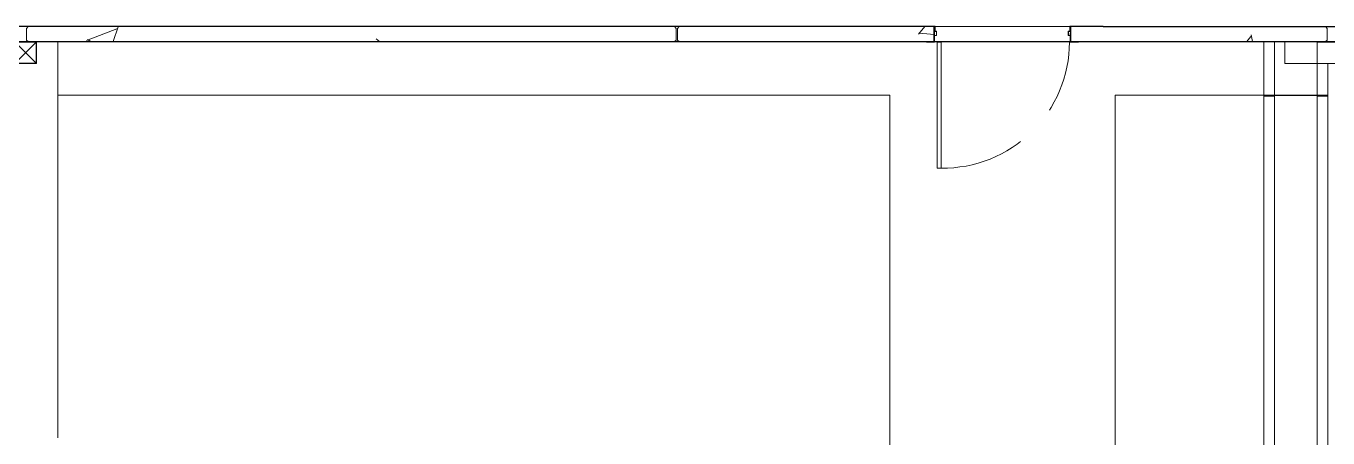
# Model space of a CAD drawing. Header units: metres. Extents: x -55 to 260, y -121 to 64.
# Drawn here: x 0 to 12.19, y -64.67 to -60.81 of the extents above; entities that cross this region are included whole.
import ezdxf

# ---------------------------------------------------------------- set-up
doc = ezdxf.new("R2010")
doc.units = ezdxf.units.M
doc.linetypes.add('01_Grid', pattern=[2.32, 1.6, -0.36, 0, -0.36])
doc.linetypes.add('04_Proyection', pattern=[1.2, 0.8, -0.4])
for name, color, linetype, lineweight in [('0-1', 7, 'Continuous', 5), ('03EJES-1', 1, '01_Grid', 5), ('06MUR-1', 253, 'Continuous', 5), ('06MUR-2', 53, 'Continuous', 25), ('06MUREXT-1', 9, 'Continuous', 15), ('06MUREXT-2', 133, 'Continuous', 5), ('11PUER-1', 253, 'Continuous', 5), ('11PUER-2', 253, '04_Proyection', 5), ('17EQAGUA-1', 253, 'Continuous', 5), ('22AMUEB-1', 253, 'Continuous', 5), ('22AMUEB-2', 63, 'Continuous', 5), ('46BANQ-1', 253, 'Continuous', 5), ('54ESTRUCTURA-1', 43, 'Continuous', 13), ('54ESTRUCTURA-2', 253, 'Continuous', 5), ('54ESTRUCTURA-4', 133, 'Continuous', 5), ('70LINEA-2', 1, 'Continuous', 5), ('70LINEA-3', 213, 'Continuous', 9), ('70LINEA_0_25-1', 9, 'Continuous', 15)]:
    doc.layers.add(name, color=color, linetype=linetype, lineweight=lineweight)
pattern_1 = [(50, (0, 0), (2.91481, -0.25534), [0.3048, -3.353]), (355, (0, 0), (-0.5639, 3.05678), [0.24384, -2.682]), (100.451, (0.243, -0.0213), (2.35075, 2.8019), [0.25904, -2.849]), (46.184, (0, 0.8128), (4.33666, -0.6728), [0.4572, -5.029]), (96.636, (0.3614, 0.7567), (3.798, 3.95842), [0.38856, -4.274]), (351.184, (0, 0.813), (3.79858, 3.9586), [0.36576, -4.023]), (21, (0.4064, 0.6096), (2.42556, -1.63645), [0.3048, -3.353]), (326, (0.4064, 0.6096), (0.98876, 2.9469), [0.24384, -2.682]), (71.451, (0.6086, 0.4733), (3.4144, 1.31093), [0.25904, -2.849]), (37.5, (0, 0), (0.04956, 1.3527), [0.13411, -2.516, 0.13411, -2.589, -2.692]), (37.5, (0, 0), (0.04956, 1.3527), [-5.373, 0.13411, -2.558]), (7.5, (0, 0), (1.06888, 1.603233), [0.13411, -1.418, 0.13411, -2.455, -1.026]), (7.5, (0, 0), (1.06888, 1.603233), [-4.141, 0.13411, -0.89205]), (327.5, (-0.9063, 0), (2.169315, -0.091976), [0.13411, -0.88189, 0.13411, -3.036, -4.206]), (327.5, (-0.9063, 0), (2.169315, -0.091976), [-4.186, 0.13411, -4.072]), (317.5, (-1.313, 0), (2.370307, 0.40642), [0.13411, -1.187, 0.13411, -1.971, -2.987]), (317.5, (-1.313, 0), (2.370307, 0.40642), [-3.426, 0.13411, -2.853])]

# ---------------------------------------------------------------- blocks, each defined once
blk = doc.blocks.new('Downspout - Square - Downspout - Square 8_x8_-V37-A1 _ A700')
at = {"layer": '17EQAGUA-1'}
for p, q in [((0.102, 0.203), (-0.102, 0.203)), ((-0.102, 0.203), (-0.102, 0)), ((-0.099, 0.2), (0.099, 0.2)), ((-0.099, 0.003), (-0.099, 0.2)), ((0.099, 0.2), (-0.099, 0.003)), ((-0.099, 0.2), (0.099, 0.003)), ((0.099, 0.2), (0.099, 0.003)), ((0.102, 0), (0.102, 0.203)), ((-0.102, 0), (0.102, 0)), ((0.099, 0.003), (-0.099, 0.003))]:
    blk.add_line(p, q, dxfattribs=at)
blk = doc.blocks.new('Sgl - F - AI - 4_x7_-7287663-A1 _ A700')
at = {"layer": '11PUER-1'}
for p, q in [((-0.612, -1.29), (-0.612, -0.11)), ((-0.612, -0.11), (-0.573, -0.11)), ((-0.573, -0.11), (-0.573, -1.29)), ((-0.573, -1.29), (-0.612, -1.29))]:
    blk.add_line(p, q, dxfattribs=at)
at = {"layer": '11PUER-2'}
for p, q in [((-0.637, 0.034), (0.637, 0.034)), ((-0.637, -0.107), (0.637, -0.107))]:
    blk.add_line(p, q, dxfattribs=at)
blk.add_arc((-0.554, -0.108), 1.182, 269.0611, 359.905, dxfattribs=at)
blk = doc.blocks.new('Mesker Frame AI - Mesker Frame AI2-7287665-A1 _ A700')
at = {"layer": '22AMUEB-1'}
for p, q in [((-0.53, 0.07585), (-0.53, 0.07085)), ((-0.5285, 0.07085), (-0.5285, 0.07435)), ((-0.455, 0.01305), (-0.435, 0.01305)), ((-0.4365, 0.01155), (-0.455, 0.01155)), ((-0.4365, 0.01155), (-0.4365, -0.02515)), ((-0.435, -0.02665), (-0.435, 0.01305)), ((0.79649, 0.01305), (0.79649, -0.02665)), ((0.81649, 0.01305), (0.79649, 0.01305)), ((0.79799, 0.01155), (0.81649, 0.01155)), ((0.79799, -0.02515), (0.79799, 0.01155)), ((0.88999, 0.07435), (0.88999, 0.07085)), ((0.89149, 0.07085), (0.89149, 0.07585)), ((-0.53, -0.07085), (-0.53, -0.07585)), ((-0.5285, -0.07435), (-0.5285, -0.07085)), ((-0.4515, -0.02515), (-0.4515, -0.07435)), ((-0.4515, -0.02515), (-0.4365, -0.02515)), ((-0.435, -0.02665), (-0.45, -0.02665)), ((-0.45, -0.07585), (-0.45, -0.02665)), ((0.79649, -0.02665), (0.81149, -0.02665)), ((0.81299, -0.02515), (0.79799, -0.02515)), ((0.81149, -0.02665), (0.81149, -0.07585)), ((0.81299, -0.07435), (0.81299, -0.02515)), ((0.88999, -0.07085), (0.88999, -0.07435)), ((0.89149, -0.07585), (0.89149, -0.07085))]:
    blk.add_line(p, q, dxfattribs=at)
at = {"layer": '22AMUEB-2'}
for p, q in [((-0.53, 0.07585), (-0.455, 0.07585)), ((-0.53, 0.07085), (-0.53, 0.07585)), ((-0.5285, 0.07435), (-0.5285, 0.07085)), ((-0.4565, 0.07435), (-0.5285, 0.07435)), ((-0.455, 0.07585), (-0.455, -0.00615)), ((-0.455, 0.01305), (-0.435, 0.01305)), ((-0.455, 0.01155), (-0.455, 0.01305)), ((-0.4365, 0.01155), (-0.455, 0.01155)), ((-0.4365, -0.02515), (-0.4365, 0.01155)), ((-0.435, 0.01305), (-0.435, -0.02665)), ((0.79649, 0.01305), (0.81649, 0.01305)), ((0.79649, -0.02665), (0.79649, 0.01305)), ((0.79799, 0.01155), (0.79799, -0.02515)), ((0.81649, 0.01155), (0.79799, 0.01155)), ((0.81649, 0.07585), (0.89149, 0.07585)), ((0.81649, -0.00615), (0.81649, 0.07585)), ((0.81649, 0.01305), (0.81649, 0.01155)), ((0.88999, 0.07435), (0.81799, 0.07435)), ((0.88999, 0.07085), (0.88999, 0.07435)), ((0.89149, 0.07585), (0.89149, 0.07085)), ((-0.53, -0.07585), (-0.53, -0.07085)), ((-0.45, -0.07585), (-0.53, -0.07585)), ((-0.5285, -0.07085), (-0.5285, -0.07435)), ((-0.5285, -0.07435), (-0.4515, -0.07435)), ((-0.455, -0.00615), (-0.4565, -0.00615)), ((-0.4515, -0.02515), (-0.4365, -0.02515)), ((-0.4515, -0.07435), (-0.4515, -0.02515)), ((-0.45, -0.02665), (-0.45, -0.07585)), ((-0.435, -0.02665), (-0.45, -0.02665)), ((0.81149, -0.02665), (0.79649, -0.02665)), ((0.79799, -0.02515), (0.81299, -0.02515)), ((0.81149, -0.07585), (0.81149, -0.02665)), ((0.89149, -0.07585), (0.81149, -0.07585)), ((0.81299, -0.02515), (0.81299, -0.07435)), ((0.81299, -0.07435), (0.88999, -0.07435)), ((0.81799, -0.00615), (0.81649, -0.00615)), ((0.88999, -0.07435), (0.88999, -0.07085)), ((0.89149, -0.07085), (0.89149, -0.07585))]:
    blk.add_line(p, q, dxfattribs=at)
blk = doc.blocks.new('Rain Ditch - Rain Ditch-8689046-A1 _ A700')
at = {"layer": '46BANQ-1'}
for p, q in [((11.592, -61.46), (11.592, -60.96)), ((11.692, -61.46), (11.692, -60.96)), ((12.092, -61.46), (12.092, -61.163)), ((11.692, -61.46), (11.592, -61.46)), ((11.592, -61.46), (11.592, -61.471)), ((11.592, -61.471), (11.692, -61.471)), ((11.592, -61.471), (11.592, -76.847)), ((12.092, -61.46), (11.692, -61.46)), ((11.692, -61.471), (11.692, -61.463)), ((11.692, -61.463), (12.092, -61.463)), ((11.692, -61.471), (11.692, -76.847)), ((12.192, -61.46), (12.092, -61.46)), ((12.092, -61.463), (12.092, -61.471)), ((12.092, -61.471), (12.192, -61.471)), ((12.092, -61.471), (12.092, -76.847)), ((12.192, -63.333), (12.192, -76.847))]:
    blk.add_line(p, q, dxfattribs=at)
blk = doc.blocks.new('Downspout - Downspout-8692222-A1 _ A700')
at = {"layer": '54ESTRUCTURA-1'}
for p, q in [((12.2786, -60.963), (12.0814, -60.963)), ((12.0814, -60.963), (12.0814, -61.1632)), ((12.2786, -61.1632), (12.2786, -60.963)), ((12.0814, -61.1632), (12.2786, -61.1632))]:
    blk.add_line(p, q, dxfattribs=at)
at = {"layer": '54ESTRUCTURA-4'}
for p, q in [((11.7784, -60.96), (12.0814, -60.963)), ((11.7784, -61.1632), (11.7784, -60.96)), ((11.7784, -60.963), (11.7784, -61.1632)), ((12.2816, -60.963), (11.9786, -60.96)), ((12.2816, -61.1632), (12.2816, -60.963)), ((11.7784, -61.1632), (12.0814, -61.1632))]:
    blk.add_line(p, q, dxfattribs=at)
blk = doc.blocks.new('22011_AR_rvt-1-A1 _ A700')
at = {"layer": '06MUR-1'}
h = blk.add_hatch(dxfattribs=at)
h.set_pattern_fill('FP_1', color=256, style=0, pattern_type=2)
h.set_pattern_definition(pattern_1)
h.paths.add_polyline_path([(16.055, -60.959), (16.256, -60.959), (16.256, -60.819), (16.055, -60.819)])
h.paths.add_polyline_path([(10.086, -60.959), (12.395, -60.959), (12.395, -60.819), (9.782, -60.819), (9.782, -60.959)])
h.paths.add_polyline_path([(8.506, -60.959), (8.506, -60.819), (-8.354, -60.819), (-8.354, -60.959), (7.352, -60.959)])
h.paths.add_polyline_path([(-9.63, -60.959), (-9.63, -60.819), (-12.05, -60.819), (-12.05, -60.959), (-11.135, -60.959)])
h = blk.add_hatch(dxfattribs=at)
h.set_pattern_fill('FP_1', color=256, style=0, pattern_type=2)
h.set_pattern_definition(pattern_1)
h.paths.add_polyline_path([(16.054, -60.96), (16.055, -60.959), (16.054, -60.818)])
h.paths.add_polyline_path([(11.974, -60.96), (12.396, -60.96), (12.395, -60.959), (10.433, -60.96)])
at = {"layer": '70LINEA-2'}
h = blk.add_hatch(dxfattribs=at)
h.set_pattern_fill('FP_1', color=256, style=0, pattern_type=2)
h.set_pattern_definition(pattern_1)
h.paths.add_polyline_path([(4.271, -60.959), (6.074, -60.959), (6.09, -60.944), (6.09, -60.835), (6.074, -60.819), (0.022, -60.819), (0.006, -60.835), (0.006, -60.944), (0.022, -60.959), (1.19, -60.959)])
h = blk.add_hatch(dxfattribs=at)
h.set_pattern_fill('FP_1', color=256, style=0, pattern_type=2)
h.set_pattern_definition(pattern_1)
h.paths.add_polyline_path([(11.974, -60.959), (12.17, -60.959), (12.186, -60.944), (12.186, -60.835), (12.17, -60.819), (9.781, -60.819), (9.781, -60.959), (10.433, -60.959)])
h.paths.add_polyline_path([(8.507, -60.959), (8.507, -60.819), (6.118, -60.819), (6.102, -60.835), (6.102, -60.944), (6.118, -60.959), (7.352, -60.959)])
at = {"layer": '06MUR-2'}
for p, q in [((8.506, -60.819), (-8.354, -60.819)), ((8.506, -60.889), (8.506, -60.819)), ((10.086, -60.819), (9.782, -60.819)), ((9.782, -60.819), (9.782, -60.889)), ((10.086, -60.819), (12.395, -60.819)), ((8.506, -60.959), (8.506, -60.889)), ((8.506, -60.889), (8.507, -60.889)), ((9.781, -60.889), (9.782, -60.889)), ((9.782, -60.889), (9.782, -60.959)), ((-8.354, -60.959), (8.506, -60.959)), ((9.782, -60.959), (10.086, -60.959)), ((10.086, -60.959), (12.395, -60.959))]:
    blk.add_line(p, q, dxfattribs=at)
at = {"layer": '06MUREXT-1'}
for p, q in [((8.507, -60.818), (-8.355, -60.818)), ((8.507, -60.96), (8.507, -60.818)), ((12.237, -60.818), (9.781, -60.818)), ((9.781, -60.818), (9.781, -60.96)), ((0.102, -60.96), (8.507, -60.96)), ((9.781, -60.96), (12.396, -60.96))]:
    blk.add_line(p, q, dxfattribs=at)
at = {"layer": '06MUREXT-2'}
for p, q in [((8.507, -60.818), (9.781, -60.818)), ((9.78, -60.96), (8.508, -60.96)), ((12.192, -63.333), (12.192, -61.163))]:
    blk.add_line(p, q, dxfattribs=at)
at = {"layer": '46BANQ-1'}
for p, q in [((8.507, -60.818), (9.781, -60.818)), ((0.3, -61.46), (0.3, -60.96)), ((8.508, -60.96), (9.78, -60.96)), ((8.089, -61.46), (0.3, -61.46)), ((0.3, -64.666), (0.3, -61.46)), ((8.089, -74.857), (8.089, -61.46)), ((10.199, -61.46), (11.592, -61.46)), ((10.199, -61.46), (10.199, -70.86))]:
    blk.add_line(p, q, dxfattribs=at)
at = {"layer": '70LINEA-3'}
for p, q in [((8.507, -60.818), (9.781, -60.818)), ((8.507, -60.819), (9.781, -60.819)), ((9.781, -60.819), (8.507, -60.819)), ((9.78, -60.959), (8.508, -60.959)), ((8.508, -60.959), (9.78, -60.959)), ((9.78, -60.96), (8.508, -60.96))]:
    blk.add_line(p, q, dxfattribs=at)
at = {"layer": '70LINEA_0_25-1'}
for p, q in [((0.022, -60.819), (0.006, -60.835)), ((6.074, -60.818), (0.022, -60.818)), ((0.022, -60.818), (0.022, -60.819)), ((6.074, -60.819), (0.022, -60.819)), ((0.022, -60.819), (6.074, -60.819)), ((6.074, -60.819), (6.074, -60.818)), ((6.09, -60.835), (6.074, -60.819)), ((6.118, -60.819), (6.102, -60.835)), ((8.507, -60.818), (6.118, -60.818)), ((6.118, -60.818), (6.118, -60.819)), ((8.507, -60.819), (6.118, -60.819)), ((6.118, -60.819), (8.507, -60.819)), ((8.507, -60.819), (8.507, -60.818)), ((8.507, -60.959), (8.507, -60.819)), ((12.17, -60.818), (9.781, -60.818)), ((9.781, -60.818), (9.781, -60.819)), ((12.17, -60.819), (9.781, -60.819)), ((9.781, -60.819), (9.781, -60.959)), ((9.781, -60.819), (12.17, -60.819)), ((12.17, -60.819), (12.17, -60.818)), ((12.186, -60.835), (12.17, -60.819)), ((0.006, -60.835), (0.006, -60.944)), ((0.006, -60.944), (0.022, -60.959)), ((6.074, -60.959), (6.09, -60.944)), ((6.09, -60.944), (6.09, -60.835)), ((6.102, -60.835), (6.102, -60.944)), ((6.102, -60.944), (6.118, -60.959)), ((12.17, -60.959), (12.186, -60.944)), ((12.186, -60.944), (12.186, -60.835)), ((0.022, -60.959), (6.074, -60.959)), ((6.074, -60.959), (0.022, -60.959)), ((0.022, -60.959), (0.022, -60.96)), ((0.102, -60.96), (6.074, -60.96)), ((6.074, -60.96), (6.074, -60.959)), ((6.118, -60.959), (8.507, -60.959)), ((8.507, -60.959), (6.118, -60.959)), ((6.118, -60.959), (6.118, -60.96)), ((6.118, -60.96), (8.507, -60.96)), ((8.507, -60.96), (8.507, -60.959)), ((9.781, -60.959), (12.17, -60.959)), ((12.17, -60.959), (9.781, -60.959)), ((9.781, -60.959), (9.781, -60.96)), ((9.781, -60.96), (12.17, -60.96)), ((12.17, -60.96), (12.17, -60.959))]:
    blk.add_line(p, q, dxfattribs=at)
at = {"layer": '11PUER-1'}
blk.add_blockref('Sgl - F - AI - 4_x7_-7287663-A1 _ A700', (9.144, -60.853), dxfattribs=at)
at = {"layer": '17EQAGUA-1', "rotation": 180}
blk.add_blockref('Downspout - Square - Downspout - Square 8_x8_-V37-A1 _ A700', (0, -60.96), dxfattribs=at)
at = {"layer": '22AMUEB-1', "rotation": 180}
blk.add_blockref('Mesker Frame AI - Mesker Frame AI2-7287665-A1 _ A700', (9.325, -60.889), dxfattribs=at)
at = {"layer": '46BANQ-1'}
blk.add_blockref('Rain Ditch - Rain Ditch-8689046-A1 _ A700', (0, 0), dxfattribs=at)
at = {"layer": '54ESTRUCTURA-2'}
blk.add_blockref('Downspout - Downspout-8692222-A1 _ A700', (0.01, 0), dxfattribs=at)
blk = doc.blocks.new('Downspout - Square - Downspout - Square 8_x8_-V440-A1 _ A700')
at = {"layer": '17EQAGUA-1'}
for p, q in [((0.102, 0.203), (-0.102, 0.203)), ((-0.102, 0.203), (-0.102, 0)), ((-0.099, 0.2), (0.099, 0.2)), ((-0.099, 0.003), (-0.099, 0.2)), ((0.099, 0.2), (-0.099, 0.003)), ((-0.099, 0.2), (0.099, 0.003)), ((0.099, 0.2), (0.099, 0.003)), ((0.102, 0), (0.102, 0.203)), ((-0.102, 0), (0.102, 0)), ((0.099, 0.003), (-0.099, 0.003))]:
    blk.add_line(p, q, dxfattribs=at)
blk = doc.blocks.new('22011_AR_rvt-2-A1 _ A700')
at = {"layer": '06MUR-1'}
h = blk.add_hatch(dxfattribs=at)
h.set_pattern_fill('FP_1', color=256, style=0, pattern_type=2)
h.set_pattern_definition(pattern_1)
h.paths.add_polyline_path([(16.256, -60.959), (16.256, -60.819), (16.055, -60.819), (16.055, -60.959)])
h.paths.add_polyline_path([(1.19, -60.959), (8.506, -60.959), (8.506, -60.819), (-8.354, -60.819), (-8.354, -60.959), (-0.351, -60.959)])
h.paths.add_polyline_path([(12.395, -60.959), (12.395, -60.819), (9.782, -60.819), (9.782, -60.959), (11.974, -60.959)])
h.paths.add_polyline_path([(-9.63, -60.959), (-9.63, -60.819), (-12.05, -60.819), (-12.05, -60.959), (-11.135, -60.959)])
h = blk.add_hatch(dxfattribs=at)
h.set_pattern_fill('FP_1', color=256, style=0, pattern_type=2)
h.set_pattern_definition(pattern_1)
h.paths.add_polyline_path([(16.054, -60.96), (16.055, -60.959), (16.054, -60.818)])
h.paths.add_polyline_path([(8.507, -60.96), (8.506, -60.959), (7.352, -60.96)])
h.paths.add_polyline_path([(11.974, -60.96), (12.396, -60.96), (12.395, -60.959), (10.433, -60.96)])
h.paths.add_polyline_path([(-9.629, -60.96), (-9.63, -60.959), (-11.135, -60.96)])
at = {"layer": '70LINEA-2'}
h = blk.add_hatch(dxfattribs=at)
h.set_pattern_fill('FP_1', color=256, style=0, pattern_type=2)
h.set_pattern_definition(pattern_1)
h.paths.add_polyline_path([(1.19, -60.959), (6.074, -60.959), (6.09, -60.944), (6.09, -60.835), (6.074, -60.819), (0.022, -60.819), (0.006, -60.835), (0.006, -60.944), (0.022, -60.959)])
h = blk.add_hatch(dxfattribs=at)
h.set_pattern_fill('FP_1', color=256, style=0, pattern_type=2)
h.set_pattern_definition(pattern_1)
h.paths.add_polyline_path([(12.17, -60.959), (12.186, -60.944), (12.186, -60.835), (12.17, -60.819), (9.781, -60.819), (9.781, -60.959), (11.974, -60.959)])
h.paths.add_polyline_path([(7.352, -60.959), (8.507, -60.959), (8.507, -60.819), (6.118, -60.819), (6.102, -60.835), (6.102, -60.944), (6.118, -60.959)])
at = {"layer": '06MUR-2'}
for p, q in [((8.506, -60.819), (-8.354, -60.819)), ((8.506, -60.889), (8.506, -60.819)), ((10.086, -60.819), (9.782, -60.819)), ((9.782, -60.819), (9.782, -60.889)), ((10.086, -60.819), (12.395, -60.819)), ((8.506, -60.959), (8.506, -60.889)), ((8.506, -60.889), (8.507, -60.889)), ((9.781, -60.889), (9.782, -60.889)), ((9.782, -60.889), (9.782, -60.959)), ((-8.354, -60.959), (8.506, -60.959)), ((9.782, -60.959), (10.086, -60.959)), ((10.086, -60.959), (12.395, -60.959))]:
    blk.add_line(p, q, dxfattribs=at)
at = {"layer": '06MUREXT-1'}
for p, q in [((8.507, -60.818), (-8.355, -60.818)), ((8.507, -60.96), (8.507, -60.818)), ((12.237, -60.818), (9.781, -60.818)), ((9.781, -60.818), (9.781, -60.96)), ((0.102, -60.96), (8.507, -60.96)), ((9.781, -60.96), (12.396, -60.96))]:
    blk.add_line(p, q, dxfattribs=at)
at = {"layer": '06MUREXT-2'}
for p, q in [((8.507, -60.818), (9.781, -60.818)), ((9.78, -60.96), (8.508, -60.96))]:
    blk.add_line(p, q, dxfattribs=at)
at = {"layer": '46BANQ-1'}
for p, q in [((8.507, -60.818), (9.781, -60.818)), ((0.3, -61.46), (0.3, -60.96)), ((8.508, -60.96), (9.78, -60.96)), ((8.089, -61.46), (0.3, -61.46)), ((0.3, -64.666), (0.3, -61.46)), ((8.089, -74.857), (8.089, -61.46)), ((10.199, -61.46), (11.592, -61.46)), ((10.199, -61.46), (10.199, -70.86))]:
    blk.add_line(p, q, dxfattribs=at)
at = {"layer": '70LINEA-3'}
for p, q in [((8.507, -60.818), (9.781, -60.818)), ((8.507, -60.819), (9.781, -60.819)), ((9.781, -60.819), (8.507, -60.819)), ((9.78, -60.959), (8.508, -60.959)), ((8.508, -60.959), (9.78, -60.959)), ((9.78, -60.96), (8.508, -60.96))]:
    blk.add_line(p, q, dxfattribs=at)
at = {"layer": '70LINEA_0_25-1'}
for p, q in [((0.022, -60.819), (0.006, -60.835)), ((6.074, -60.818), (0.022, -60.818)), ((0.022, -60.818), (0.022, -60.819)), ((6.074, -60.819), (0.022, -60.819)), ((0.022, -60.819), (6.074, -60.819)), ((6.074, -60.819), (6.074, -60.818)), ((6.09, -60.835), (6.074, -60.819)), ((6.118, -60.819), (6.102, -60.835)), ((8.507, -60.818), (6.118, -60.818)), ((6.118, -60.818), (6.118, -60.819)), ((8.507, -60.819), (6.118, -60.819)), ((6.118, -60.819), (8.507, -60.819)), ((8.507, -60.819), (8.507, -60.818)), ((8.507, -60.959), (8.507, -60.819)), ((12.17, -60.818), (9.781, -60.818)), ((9.781, -60.818), (9.781, -60.819)), ((12.17, -60.819), (9.781, -60.819)), ((9.781, -60.819), (9.781, -60.959)), ((9.781, -60.819), (12.17, -60.819)), ((12.17, -60.819), (12.17, -60.818)), ((12.186, -60.835), (12.17, -60.819)), ((0.006, -60.835), (0.006, -60.944)), ((0.006, -60.944), (0.022, -60.959)), ((6.074, -60.959), (6.09, -60.944)), ((6.09, -60.944), (6.09, -60.835)), ((6.102, -60.835), (6.102, -60.944)), ((6.102, -60.944), (6.118, -60.959)), ((12.17, -60.959), (12.186, -60.944)), ((12.186, -60.944), (12.186, -60.835)), ((0.022, -60.959), (6.074, -60.959)), ((6.074, -60.959), (0.022, -60.959)), ((0.022, -60.959), (0.022, -60.96)), ((0.102, -60.96), (6.074, -60.96)), ((6.074, -60.96), (6.074, -60.959)), ((6.118, -60.959), (8.507, -60.959)), ((8.507, -60.959), (6.118, -60.959)), ((6.118, -60.959), (6.118, -60.96)), ((6.118, -60.96), (8.507, -60.96)), ((8.507, -60.96), (8.507, -60.959)), ((9.781, -60.959), (12.17, -60.959)), ((12.17, -60.959), (9.781, -60.959)), ((9.781, -60.959), (9.781, -60.96)), ((9.781, -60.96), (12.17, -60.96)), ((12.17, -60.96), (12.17, -60.959))]:
    blk.add_line(p, q, dxfattribs=at)
at = {"layer": '11PUER-1'}
blk.add_blockref('Sgl - F - AI - 4_x7_-7287663-A1 _ A700', (9.144, -60.853), dxfattribs=at)
at = {"layer": '17EQAGUA-1', "rotation": 180}
blk.add_blockref('Downspout - Square - Downspout - Square 8_x8_-V440-A1 _ A700', (0, -60.96), dxfattribs=at)
at = {"layer": '22AMUEB-1', "rotation": 180}
blk.add_blockref('Mesker Frame AI - Mesker Frame AI2-7287665-A1 _ A700', (9.325, -60.889), dxfattribs=at)
at = {"layer": '46BANQ-1'}
blk.add_blockref('Rain Ditch - Rain Ditch-8689046-A1 _ A700', (0, 0), dxfattribs=at)
at = {"layer": '54ESTRUCTURA-2'}
blk.add_blockref('Downspout - Downspout-8692222-A1 _ A700', (0.01, 0), dxfattribs=at)

msp = doc.modelspace()

# ---------------------------------------------------------------- linework, layer by layer
at = {"layer": '03EJES-1'}
msp.add_line((255.455, -60.96), (-51.4051, -60.96), dxfattribs=at)

# ---------------------------------------------------------------- block references
at = {"layer": '0-1'}
for name in ['22011_AR_rvt-2-A1 _ A700', '22011_AR_rvt-1-A1 _ A700']:
    msp.add_blockref(name, (0, 0), dxfattribs=at)

doc.saveas('drawing.dxf')
